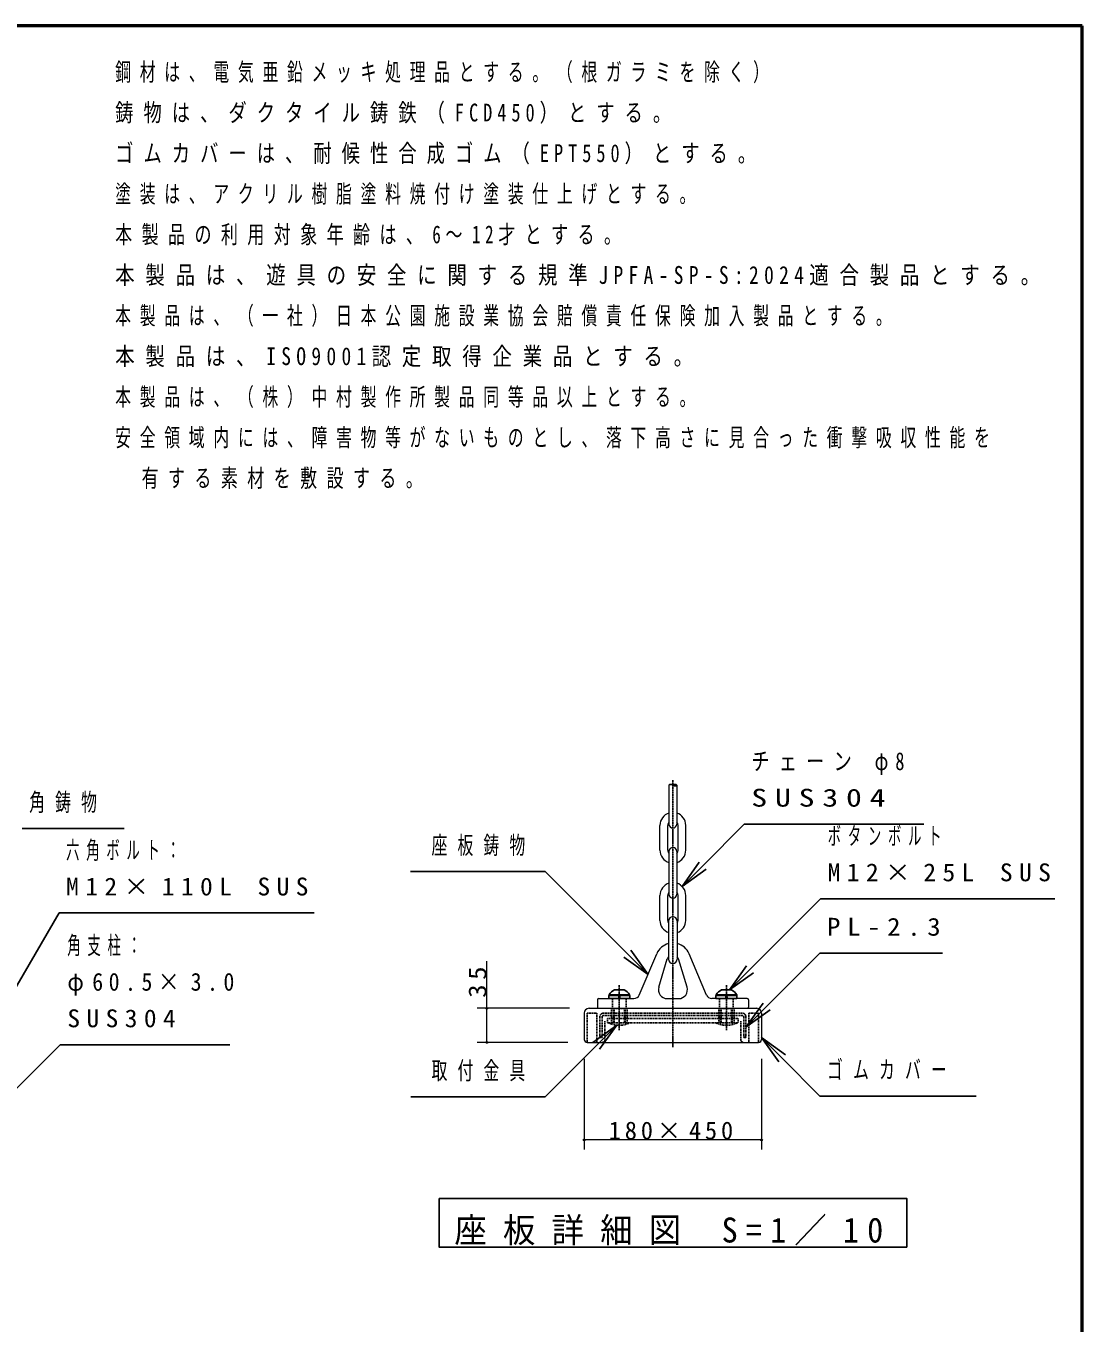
# Model space of a CAD drawing. Units: millimetres, scale not verified, with parts at other scales. Extents: x -35408 to 0, y -49934 to 13350.
# Drawn here: x -5420 to 0, y 6695 to 13350 of the extents above; entities that cross this region are included whole.
import ezdxf

# ---------------------------------------------------------------- set-up
doc = ezdxf.new("R2010")
doc.units = ezdxf.units.MM
doc.linetypes.add('USER2', pattern=[6, 3, -1, 1, -1])
doc.linetypes.add('USER4', pattern=[8, 5, -3])
for name, color, linetype, lineweight in [('A3図枠', 7, 'Continuous', 25), ('線', 2, 'Continuous', 25), ('補助', 2, 'Continuous', 25)]:
    doc.layers.add(name, color=color, linetype=linetype, lineweight=lineweight)
doc.styles.add('ＭＳ ゴシック', font='')
doc.styles.get('ＭＳ ゴシック').set_extended_font_data('MS Gothic')

# ---------------------------------------------------------------- blocks, each defined once
blk = doc.blocks.new('dimension_origin')
at = {"color": 0, "linetype": 'Continuous', "lineweight": -2}
blk.add_circle((0, 0), 1.25, dxfattribs=at)

msp = doc.modelspace()

# ---------------------------------------------------------------- linework, layer by layer
at = {"layer": 'A3図枠', "lineweight": 50}
for p, q in [((0, 13350), (-19250, 13350)), ((0, 0), (0, 13350))]:
    msp.add_line(p, q, dxfattribs=at)
at = {"layer": '線', "color": 7, "lineweight": 13}
for p, q in [((-2120, 9455.035), (-2120, 9255.035)), ((-2080, 9455.035), (-2080, 9255.035)), ((-2166.25, 9121.285), (-2166.25, 9248.785)), ((-2126.25, 9121.285), (-2126.25, 9248.785)), ((-2073.75, 9121.285), (-2073.75, 9248.785)), ((-2033.75, 9121.285), (-2033.75, 9248.785)), ((-2120, 9115.035), (-2120, 8895.035)), ((-2080, 9115.035), (-2080, 8895.035)), ((-2166.25, 8761.285), (-2166.25, 8888.785)), ((-2126.25, 8761.285), (-2126.25, 8888.785)), ((-2073.75, 8761.285), (-2073.75, 8888.785)), ((-2033.75, 8761.285), (-2033.75, 8888.785)), ((-2122.5, 8757.535), (-2122.5, 8562.535)), ((-2077.5, 8757.535), (-2077.5, 8562.535)), ((-2272.261, 8378.369), (-2182.916, 8590.034)), ((-1927.739, 8378.369), (-2017.084, 8590.034)), ((-2172.782, 8418.066), (-2128.715, 8563.723)), ((-2027.218, 8418.066), (-2071.285, 8563.723)), ((-2487.5, 8354.035), (-2487.5, 8316.035)), ((-2481.5, 8360.035), (-2299.9, 8360.035)), ((-2129.711, 8360.035), (-2070.289, 8360.035)), ((-1718.5, 8360.035), (-1900.1, 8360.035)), ((-1712.5, 8354.035), (-1712.5, 8316.035)), ((-2555, 8285.035), (-2555, 8150.035)), ((-2530, 8310.035), (-1670, 8310.035)), ((-2481.5, 8310.035), (-1718.5, 8310.035)), ((-1645, 8285.035), (-1645, 8150.035)), ((-2540, 8135.035), (-1660, 8135.035))]:
    msp.add_line(p, q, dxfattribs=at)
at = {"layer": '線', "color": 20, "linetype": 'USER2'}
for p, q in [((-2100, 8110.035), (-2100, 9480.035)), ((-2375, 8429.035), (-2375, 8197.865)), ((-1825, 8429.035), (-1825, 8197.865))]:
    msp.add_line(p, q, dxfattribs=at)
at = {"layer": '線'}
for p, q in [((-2400, 8404.035), (-2350, 8404.035)), ((-1850, 8404.035), (-1800, 8404.035)), ((-2428.75, 8375.035), (-2321.25, 8375.035)), ((-2428.75, 8375.035), (-2428.75, 8360.035)), ((-2428.75, 8360.035), (-2321.25, 8360.035)), ((-2427.5, 8380.035), (-2427.5, 8375.035)), ((-2427.5, 8380.035), (-2322.5, 8380.035)), ((-2427.5, 8375.035), (-2322.5, 8375.035)), ((-2375.837, 8360.035), (-2379.857, 8375.035)), ((-2370.143, 8360.035), (-2374.163, 8375.035)), ((-2322.5, 8380.035), (-2322.5, 8375.035)), ((-2321.25, 8375.035), (-2321.25, 8360.035)), ((-1878.75, 8375.035), (-1771.25, 8375.035)), ((-1878.75, 8375.035), (-1878.75, 8360.035)), ((-1878.75, 8360.035), (-1771.25, 8360.035)), ((-1877.5, 8380.035), (-1877.5, 8375.035)), ((-1877.5, 8380.035), (-1772.5, 8380.035)), ((-1877.5, 8375.035), (-1772.5, 8375.035)), ((-1825.837, 8360.035), (-1829.857, 8375.035)), ((-1820.143, 8360.035), (-1824.163, 8375.035)), ((-1772.5, 8380.035), (-1772.5, 8375.035)), ((-1771.25, 8375.035), (-1771.25, 8360.035))]:
    msp.add_line(p, q, dxfattribs=at)
at = {"layer": '線', "color": 4, "linetype": 'USER4'}
for p, q in [((-2410, 8310.035), (-2410, 8360.035)), ((-2340, 8310.035), (-2340, 8360.035)), ((-1860, 8310.035), (-1860, 8360.035)), ((-1790, 8310.035), (-1790, 8360.035)), ((-2540, 8285.035), (-2490, 8285.035)), ((-2540, 8285.035), (-2540, 8135.035)), ((-2490, 8285.035), (-2490, 8135.035)), ((-2475, 8266.035), (-2475, 8160.035)), ((-2463.5, 8266.035), (-2463.5, 8160.035)), ((-2456, 8285.035), (-1744, 8285.035)), ((-2456, 8273.535), (-1744, 8273.535)), ((-2435, 8258.535), (-1765, 8258.535)), ((-2435, 8258.535), (-2435, 8236.035)), ((-2415, 8308.535), (-2415, 8258.535)), ((-2415, 8308.535), (-2335, 8308.535)), ((-2415, 8258.535), (-2415, 8236.035)), ((-2405, 8308.535), (-2405, 8236.035)), ((-2401.615, 8308.535), (-2401.615, 8236.035)), ((-2348.385, 8308.535), (-2348.385, 8236.035)), ((-2345, 8308.535), (-2345, 8236.035)), ((-2335, 8308.535), (-2335, 8258.535)), ((-2335, 8258.535), (-2335, 8236.035)), ((-1785, 8308.535), (-1865, 8308.535)), ((-1865, 8308.535), (-1865, 8258.535)), ((-1865, 8258.535), (-1865, 8236.035)), ((-1855, 8308.535), (-1855, 8236.035)), ((-1851.615, 8308.535), (-1851.615, 8236.035)), ((-1798.385, 8308.535), (-1798.385, 8236.035)), ((-1795, 8308.535), (-1795, 8236.035)), ((-1785, 8308.535), (-1785, 8258.535)), ((-1785, 8258.535), (-1785, 8236.035)), ((-1765, 8258.535), (-1765, 8236.035)), ((-1736.5, 8266.035), (-1736.5, 8160.035)), ((-1725, 8266.035), (-1725, 8160.035)), ((-1710, 8285.035), (-1660, 8285.035)), ((-1710, 8285.035), (-1710, 8135.035)), ((-1660, 8285.035), (-1660, 8135.035)), ((-2448.5, 8243.535), (-2448.5, 8150.035)), ((-2435, 8236.035), (-1765, 8236.035)), ((-1751.5, 8243.535), (-1751.5, 8150.035)), ((-2475, 8160.035), (-2463.5, 8160.035)), ((-1736.5, 8160.035), (-1725, 8160.035))]:
    msp.add_line(p, q, dxfattribs=at)
at = {"layer": '線'}
for centre, radius, start, end in [((-2110, 9444.535), 14.5, 46.39718, 133.60282), ((-2090, 9444.535), 14.5, 46.39718, 133.60282), ((-2090, 9465.535), 14.5, 226.39718, 313.60282), ((-2375, 8347.634), 61.693, 113.90552, 148.31866), ((-2375, 8347.634), 61.693, 31.68134, 66.09448), ((-1825, 8347.634), 61.693, 113.90552, 148.31866), ((-1825, 8347.634), 61.693, 31.68134, 66.09448)]:
    msp.add_arc(centre, radius, start, end, dxfattribs=at)
at = {"layer": '線', "color": 7, "lineweight": 13}
for centre, radius, start, end in [((-2100, 9248.785), 66.25, 107.57096, 180), ((-2100, 9248.785), 26.25, 139.63241, 180), ((-2100, 9255.035), 20, 180, 0), ((-2100, 9248.785), 66.25, 0, 72.42904), ((-2100, 9248.785), 26.25, 0, 40.36759), ((-2100, 9121.285), 66.25, 180, 252.42904), ((-2100, 9121.285), 26.25, 180, 220.36759), ((-2100, 9115.035), 20, 0, 180), ((-2100, 9121.285), 26.25, 319.63241, 0), ((-2100, 9121.285), 66.25, 287.57096, 0), ((-2100, 8888.785), 66.25, 107.57096, 180), ((-2100, 8888.785), 66.25, 0, 72.42904), ((-2100, 8888.785), 26.25, 139.63241, 180), ((-2100, 8895.035), 20, 180, 0), ((-2100, 8888.785), 26.25, 0, 40.36759), ((-2100, 8761.285), 66.25, 180, 250.14611), ((-2100, 8761.285), 26.25, 180, 211.00272), ((-2100, 8757.535), 22.5, 0, 180), ((-2100, 8761.285), 26.25, 328.99728, 0), ((-2100, 8761.285), 66.25, 289.85389, 0), ((-2100, 8555.035), 90, 104.47751, 157.1151), ((-2100, 8555.035), 90, 22.8849, 75.52249), ((-2100, 8555.035), 30, 138.59038, 163.16699), ((-2100, 8562.535), 22.5, 180, 0), ((-2100, 8555.035), 30, 16.83301, 41.40962), ((-2129.711, 8405.035), 45, 163.16699, 270), ((-2070.289, 8405.035), 45, 270, 16.83301), ((-2481.5, 8354.035), 6, 90, 180), ((-2299.9, 8390.035), 30, 270, 337.1151), ((-1900.1, 8390.035), 30, 202.8849, 270), ((-1718.5, 8354.035), 6, 0, 90), ((-2530, 8285.035), 25, 90, 180), ((-2481.5, 8316.035), 6, 180, 270), ((-1718.5, 8316.035), 6, 270, 0), ((-1670, 8285.035), 25, 0, 90), ((-2540, 8150.035), 15, 180, 270), ((-1660, 8150.035), 15, 270, 0)]:
    msp.add_arc(centre, radius, start, end, dxfattribs=at)
at = {"layer": '線', "color": 4, "linetype": 'USER4'}
for centre, radius, start, end in [((-2456, 8266.035), 19, 90, 180), ((-2456, 8266.035), 7.5, 90, 180), ((-1744, 8266.035), 19, 0, 90), ((-1744, 8266.035), 7.5, 0, 90), ((-2375, 8349.575), 126.71, 243.64531, 296.35469), ((-1825, 8349.575), 126.71, 243.64531, 296.35469), ((-2463.5, 8150.035), 15, 270, 0), ((-1736.5, 8150.035), 15, 180, 270)]:
    msp.add_arc(centre, radius, start, end, dxfattribs=at)
at = {"layer": '補助'}
for p, q in [((-1947.088, 9041.697), (-1733.75, 9255.035)), ((-1733.75, 9255.035), (-1683.75, 9255.035)), ((-1683.75, 9255.035), (-812.906, 9255.035)), ((-5439.782, 9232.607), (-5389.782, 9232.607)), ((-5389.782, 9232.607), (-4916.885, 9232.607)), ((-1964.766, 9059.375), (-2053.154, 8935.631)), ((-2805, 9011.613), (-3446.648, 9011.613)), ((-2755, 9011.613), (-2805, 9011.613)), ((-2333.655, 8590.268), (-2755, 9011.613)), ((-2053.154, 8935.631), (-1947.088, 9041.697)), ((-1929.41, 9024.019), (-2053.154, 8935.631)), ((-1703.934, 8510.101), (-1341.848, 8872.187)), ((-1341.848, 8872.187), (-1291.848, 8872.187)), ((-1291.848, 8872.187), (-139.803, 8872.187)), ((-5495.304, 8375.102), (-5250.343, 8799.388)), ((-5250.343, 8799.388), (-5200.343, 8799.388)), ((-5200.343, 8799.388), (-3941.155, 8799.388)), ((-2227.589, 8484.202), (-2333.655, 8590.268)), ((-2315.977, 8607.945), (-2227.589, 8484.202)), ((-1618.934, 8319.101), (-1345, 8593.035)), ((-1345, 8593.035), (-1295, 8593.035)), ((-1295, 8593.035), (-716.786, 8593.035)), ((-2351.332, 8572.59), (-2227.589, 8484.202)), ((-1721.612, 8527.779), (-1810, 8404.035)), ((-1810, 8404.035), (-1703.934, 8510.101)), ((-1686.256, 8492.423), (-1810, 8404.035)), ((-1636.612, 8336.779), (-1725, 8213.035)), ((-1725, 8213.035), (-1618.934, 8319.101)), ((-1601.256, 8301.423), (-1725, 8213.035)), ((-2511.694, 8135.061), (-2388.012, 8223.535)), ((-2388.012, 8223.535), (-2494.004, 8117.395)), ((-2476.314, 8099.73), (-2388.012, 8223.535)), ((-5500.661, 7866.78), (-5244.176, 8123.265)), ((-5244.176, 8123.265), (-5194.176, 8123.265)), ((-5194.176, 8123.265), (-4374.402, 8123.265)), ((-1556.612, 8036.291), (-1645, 8160.035)), ((-1521.256, 8071.647), (-1645, 8160.035)), ((-1645, 8160.035), (-1538.934, 8053.969)), ((-2494.004, 8117.395), (-2755, 7856.035)), ((-1538.934, 8053.969), (-1345, 7860.035)), ((-2805, 7856.035), (-3445.369, 7856.035)), ((-2755, 7856.035), (-2805, 7856.035)), ((-1345, 7860.035), (-1295, 7860.035)), ((-1295, 7860.035), (-543.413, 7860.035))]:
    msp.add_line(p, q, dxfattribs=at)
at = {"layer": '補助', "lineweight": 13}
for p, q in [((-3055, 8135.035), (-3055, 8551.226)), ((-2630, 8310.035), (-3105, 8310.035)), ((-2640, 8135.035), (-3105, 8135.035)), ((-2555, 8050.035), (-2555, 7585.035)), ((-1645, 8050.035), (-1645, 7585.035)), ((-1645, 7635.035), (-2555, 7635.035))]:
    msp.add_line(p, q, dxfattribs=at)
at = {"layer": '補助'}
msp.add_lwpolyline([(-3300, 7335.035), (-3300, 7085.035), (-900, 7085.035), (-900, 7335.035)], close=True, dxfattribs=at)

# ---------------------------------------------------------------- block references
at = {"layer": '補助', "lineweight": 13, "xscale": 3.33, "yscale": 3.33}
for p, rotation in [((-3055, 8310.035), 270), ((-3055, 8135.035), 90), ((-1645, 7635.035), 180)]:
    msp.add_blockref('dimension_origin', p, dxfattribs=dict(at, rotation=rotation))
msp.add_blockref('dimension_origin', (-2555, 7635.035), dxfattribs=at)

# ---------------------------------------------------------------- texts
at = {"layer": '補助', "style": 'ＭＳ ゴシック'}
for s, insert, char_height, attachment_point in [('\\T1.55;\\W0.65;鋼材は、電気亜鉛メッキ処理品とする。（根ガラミを除く）', (-4962.239, 13159.844), 91.64, 1), ('\\T1.55;\\W0.75;鋳物は、ダクタイル鋳鉄（FCD450）とする。', (-4962.239, 12951.51), 91.64, 1), ('\\T1.55;\\W0.75;ゴムカバーは、耐候性合成ゴム（EPT550）とする。', (-4962.239, 12743.177), 91.64, 1), ('\\T1.55;\\W0.65;塗装は、アクリル樹脂塗料焼付け塗装仕上げとする。', (-4962.239, 12534.844), 91.64, 1), ('\\T1.55;\\W0.7;本製品の利用対象年齢は、6～12才とする。', (-4962.239, 12326.51), 91.64, 1), ('\\T1.55;\\W0.8;本製品は、遊具の安全に関する規準JPFA-SP-S:2024適合製品とする。', (-4962.239, 12118.177), 91.64, 1), ('\\T1.55;\\W0.65;本製品は、（一社）日本公園施設業協会賠償責任保険加入製品とする。', (-4962.239, 11909.844), 91.64, 1), ('\\T1.55;\\W0.8;本製品は、ISO9001認定取得企業品とする。', (-4962.239, 11701.511), 91.64, 1), ('\\T1.55;\\W0.65;本製品は、（株）中村製作所製品同等品以上とする。', (-4962.239, 11493.177), 91.64, 1), ('\\T1.55;\\W0.65;安全領域内には、障害物等がないものとし、落下高さに見合った衝撃吸収性能を', (-4962.239, 11284.844), 91.64, 1), ('\\T1.55;\\W0.7;\\~\\~有する素材を敷設する。', (-4962.239, 11076.511), 91.64, 1), ('\\T1.5;\\W0.75;チェーン\\~φ8', (-1697.5, 9623.785), 91.64, 1), ('\\T1.64;\\W0.65;角鋳物', (-5403.532, 9413.857), 91.64, 1), ('\\T1.5;\\W1.3;SUS304', (-1697.5, 9436.285), 91.64, 1), ('\\T1.5;\\W0.55;ボタンボルト', (-1305.598, 9240.937), 91.64, 1), ('\\T1.64;\\W0.65;座板鋳物', (-3338.75, 9192.863), 91.64, 1), ('\\T1.5;\\W0.55;六角ボルト：', (-5214.093, 9168.138), 91.64, 1), ('\\T1.5;\\W1.05;M12×25L\\~SUS', (-1305.598, 9053.437), 91.64, 1), ('\\T1.5;\\W1.05;M12×110L\\~SUS', (-5214.093, 8980.638), 91.64, 1), ('\\T1.5;\\W1.1;PL-2.3', (-1308.75, 8774.285), 91.64, 1), ('\\T1.5;\\W0.55;角支柱：', (-5207.926, 8679.515), 91.64, 1), ('\\T1.5;\\W0.9;φ60.5×3.0', (-5207.926, 8492.015), 91.64, 1), ('\\T1.5;\\W1.05;SUS304', (-5207.926, 8304.515), 91.64, 1), ('\\T1.64;\\W0.65;ゴムカバー', (-1308.75, 8041.285), 91.64, 1), ('\\T1.64;\\W0.65;取付金具', (-3338.75, 8037.285), 91.64, 1), ('\\T1.32;180×450', (-2100, 7636.035), 91.64, 8), ('\\T1.5;\\W0.95;座板詳細図\\~S=1／10', (-2100, 7093.368), 128.3, 8)]:
    msp.add_mtext(s, dxfattribs=dict(at, insert=insert, char_height=char_height, attachment_point=attachment_point))
at = {"layer": '補助', "insert": (-3056, 8455.988), "char_height": 91.64, "attachment_point": 8, "rotation": 90, "style": 'ＭＳ ゴシック'}
msp.add_mtext('\\T1.34;\\W1.1;35', dxfattribs=at)

doc.saveas('drawing.dxf')
